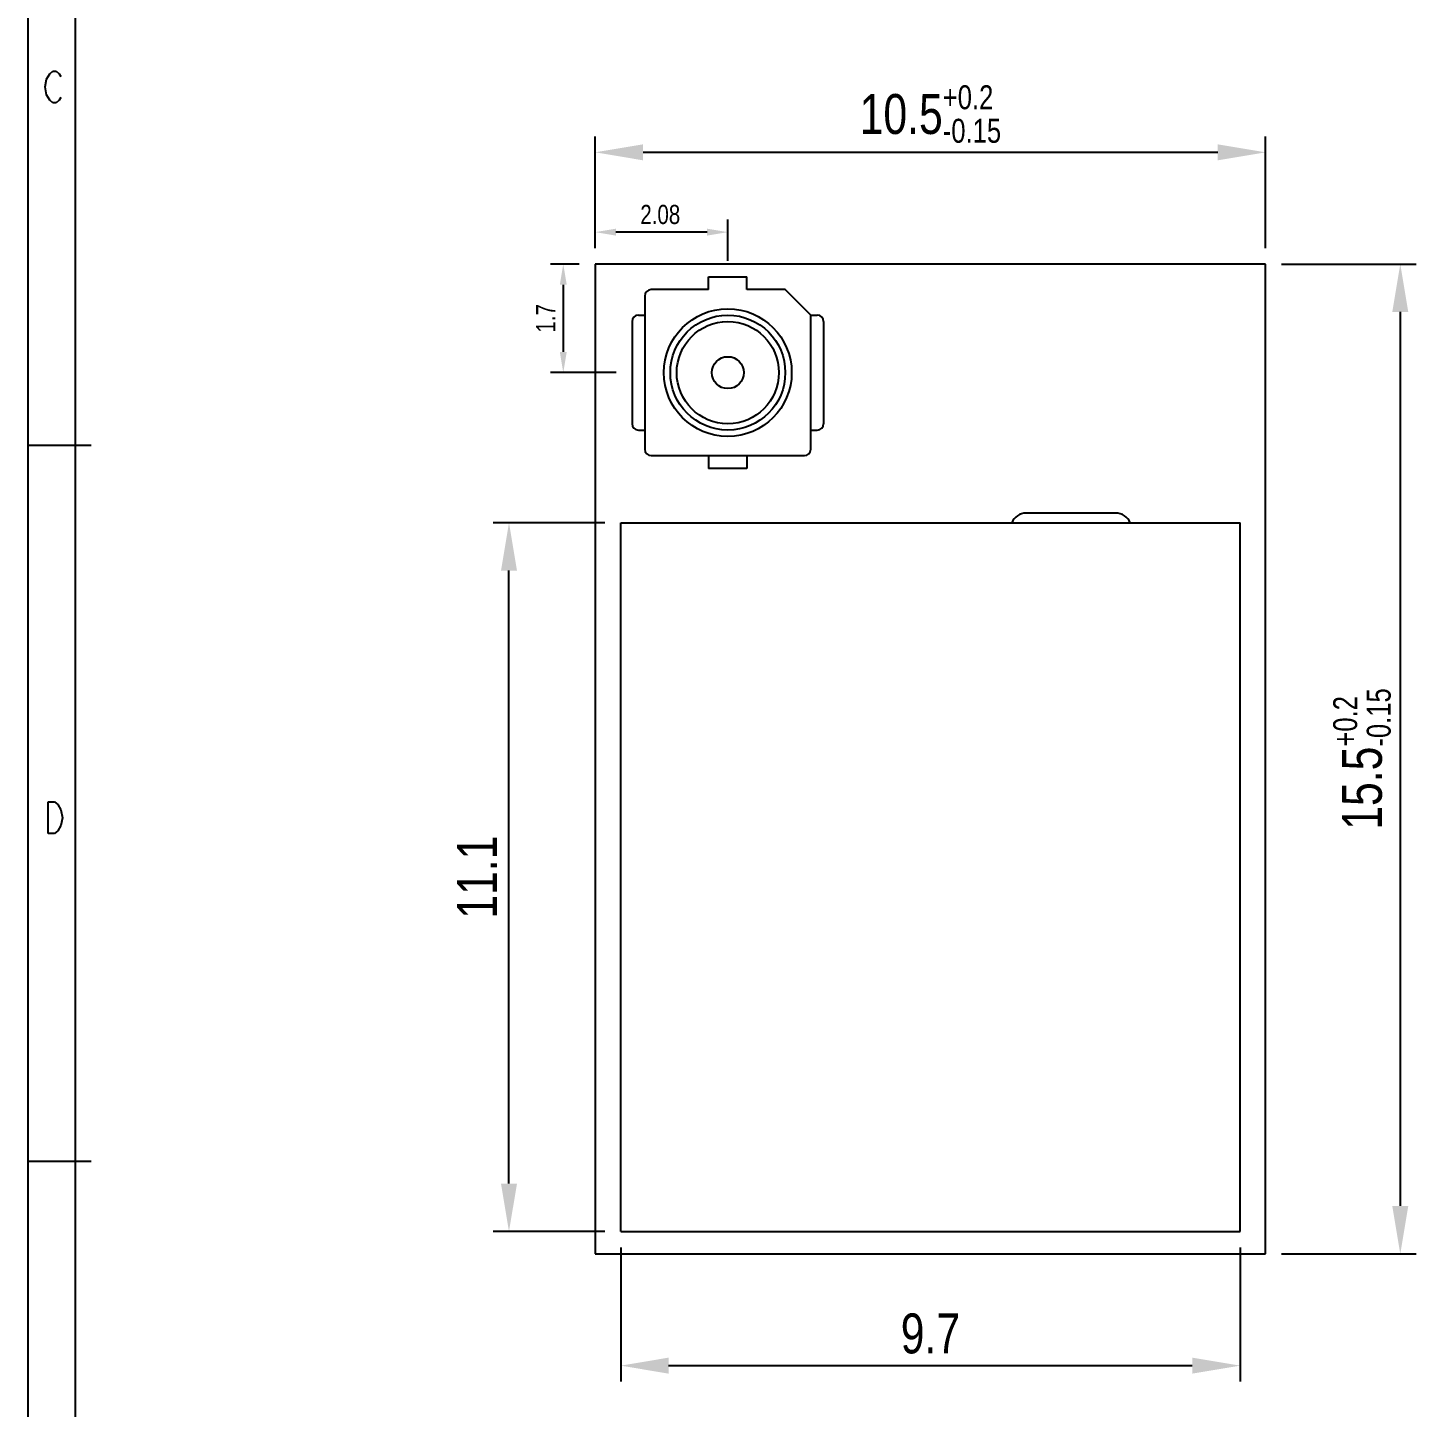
# Model space of a CAD drawing. Header units: millimetres. Extents: x 0 to 189, y 4 to 276.
# Drawn here: x 0 to 87, y 77.8 to 164.2 of the extents above; entities that cross this region are included whole.
import ezdxf

# ---------------------------------------------------------------- set-up
doc = ezdxf.new("R2010")
doc.units = ezdxf.units.MM
doc.header["$LTSCALE"] = 19.36
doc.header["$PDMODE"] = 3
doc.header["$PDSIZE"] = 8
doc.layers.get('0').update_dxf_attribs({"linetype": 'CONTINUOUS'})
doc.layers.get('Defpoints').update_dxf_attribs({"linetype": 'CONTINUOUS'})
doc.styles.get("Standard").update_dxf_attribs({"font": 'txt', "width": 0.8})
doc.dimstyles.new('DIMSTYLE_1', dxfattribs={"dimtxt": 2.5, "dimasz": 3, "dimexe": 1, "dimexo": 1, "dimgap": 0.65, "dimtad": 1, "dimlfac": 0.25, "dimdsep": 46, "dimtxsty": 'STANDARD', "dimblk": '_FILLED', "dimcen": 0.09, "dimadec": 0, "dimazin": 0, "dimtol": 1, "dimtp": 0.2, "dimtm": 0.15, "dimtfac": 0.6, "dimtofl": 0, "dimtmove": 0, "dimatfit": 3, "dimldrblk": '_FILLED', "dimfxl": 1, "dimtolj": 1, "dimarcsym": 0})
doc.dimstyles.new('DIMSTYLE_2', dxfattribs={"dimtxt": 2.5, "dimasz": 3, "dimexe": 1, "dimexo": 1, "dimgap": 0.75, "dimtad": 1, "dimlfac": 0.25, "dimdsep": 46, "dimtxsty": 'STANDARD', "dimblk": '_FILLED', "dimcen": 0.09, "dimazin": 2, "dimtp": 0.2, "dimtm": 0.15, "dimtfac": 0.6, "dimtofl": 0, "dimtmove": 0, "dimatfit": 3, "dimldrblk": '_FILLED', "dimfxl": 1, "dimtolj": 1, "dimarcsym": 0})
doc.dimstyles.new('DIMSTYLE_3', dxfattribs={"dimtxt": 1.2, "dimasz": 1.3, "dimexe": 0.8, "dimexo": 1, "dimgap": 0.5, "dimtad": 1, "dimlfac": 0.25, "dimdsep": 46, "dimtxsty": 'STANDARD', "dimblk": '_FILLED', "dimcen": 0.09, "dimazin": 2, "dimtp": 0.2, "dimtm": 0.15, "dimtfac": 0.6, "dimtofl": 0, "dimtmove": 0, "dimatfit": 3, "dimldrblk": '_FILLED', "dimfxl": 1, "dimtolj": 1, "dimarcsym": 0})

# ---------------------------------------------------------------- blocks, each defined once
blk = doc.blocks.new('_FILLED')
at = {"color": 0, "linetype": 'ByBlock'}
blk.add_solid([(0, 0), (-1, 0.167), (-1, -0.167)], dxfattribs=at)
blk = doc.blocks.new('*D2')
at = {"color": 0, "lineweight": -2}
for p, q in [((36.145, 133.169), (29.145, 133.169)), ((30.145, 91.769), (30.145, 130.169)), ((36.145, 88.769), (29.145, 88.769))]:
    blk.add_line(p, q, dxfattribs=at)
at = {"layer": 'Defpoints', "color": 0, "lineweight": -2}
for p in [(30.145, 133.169), (37.145, 133.169), (37.145, 88.769)]:
    blk.add_point(p, dxfattribs=at)
at = {"color": 0, "lineweight": -2, "xscale": 3, "yscale": 3, "zscale": 3}
for p, rotation in [((30.145, 133.169), 90), ((30.145, 88.769), 270)]:
    blk.add_blockref('_FILLED', p, dxfattribs=dict(at, rotation=rotation))
at = {"color": 0, "lineweight": -2, "insert": (28.145, 110.969), "char_height": 2.5, "attachment_point": 5, "rotation": 90}
blk.add_mtext('\\A1;11.1', dxfattribs=at)
blk = doc.blocks.new('*D3')
at = {"color": 0, "lineweight": -2}
for p, q in [((37.145, 87.769), (37.145, 79.369)), ((75.945, 87.769), (75.945, 79.369)), ((40.145, 80.369), (72.945, 80.369))]:
    blk.add_line(p, q, dxfattribs=at)
at = {"layer": 'Defpoints', "color": 0, "lineweight": -2}
for p in [(37.145, 88.769), (75.945, 88.769), (75.945, 80.369)]:
    blk.add_point(p, dxfattribs=at)
at = {"color": 0, "lineweight": -2, "xscale": 3, "yscale": 3, "zscale": 3, "rotation": 180}
blk.add_blockref('_FILLED', (37.145, 80.369), dxfattribs=at)
at = {"color": 0, "lineweight": -2, "xscale": 3, "yscale": 3, "zscale": 3}
blk.add_blockref('_FILLED', (75.945, 80.369), dxfattribs=at)
at = {"color": 0, "lineweight": -2, "insert": (56.545, 82.369), "char_height": 2.5, "attachment_point": 5}
blk.add_mtext('\\A1;9.7', dxfattribs=at)
blk = doc.blocks.new('*D4')
at = {"color": 0, "lineweight": -2}
for p, q in [((35.545, 150.369), (35.545, 157.369)), ((77.545, 150.369), (77.545, 157.369)), ((38.545, 156.369), (74.545, 156.369))]:
    blk.add_line(p, q, dxfattribs=at)
at = {"layer": 'Defpoints', "color": 0, "lineweight": -2}
for p in [(77.545, 156.369), (35.545, 149.369), (77.545, 149.369)]:
    blk.add_point(p, dxfattribs=at)
at = {"color": 0, "lineweight": -2, "xscale": 3, "yscale": 3, "zscale": 3, "rotation": 180}
blk.add_blockref('_FILLED', (35.545, 156.369), dxfattribs=at)
at = {"color": 0, "lineweight": -2, "xscale": 3, "yscale": 3, "zscale": 3}
blk.add_blockref('_FILLED', (77.545, 156.369), dxfattribs=at)
at = {"color": 0, "lineweight": -2, "insert": (56.545, 158.769), "char_height": 2.5, "attachment_point": 5}
blk.add_mtext('\\A1;10.5{\\H0.6x;\\S+0.2^ -0.15;}', dxfattribs=at)
blk = doc.blocks.new('*D5')
at = {"color": 0, "lineweight": -2}
for p, q in [((78.545, 149.369), (86.978, 149.369)), ((85.978, 146.369), (85.978, 90.369)), ((78.545, 87.369), (86.978, 87.369))]:
    blk.add_line(p, q, dxfattribs=at)
at = {"layer": 'Defpoints', "color": 0, "lineweight": -2}
for p in [(77.545, 149.369), (77.545, 87.369), (85.978, 87.369)]:
    blk.add_point(p, dxfattribs=at)
at = {"color": 0, "lineweight": -2, "xscale": 3, "yscale": 3, "zscale": 3}
for p, rotation in [((85.978, 149.369), 90), ((85.978, 87.369), 270)]:
    blk.add_blockref('_FILLED', p, dxfattribs=dict(at, rotation=rotation))
at = {"color": 0, "lineweight": -2, "insert": (83.578, 118.369), "char_height": 2.5, "attachment_point": 5, "rotation": 90}
blk.add_mtext('\\A1;15.5{\\H0.6x;\\S+0.2^ -0.15;}', dxfattribs=at)
blk = doc.blocks.new('*D9')
at = {"color": 0, "lineweight": -2}
for p, q in [((35.545, 150.369), (35.545, 152.169)), ((42.553, 151.369), (36.845, 151.369)), ((43.853, 149.569), (43.853, 152.169))]:
    blk.add_line(p, q, dxfattribs=at)
at = {"layer": 'Defpoints', "color": 0, "lineweight": -2}
for p in [(35.545, 151.369), (35.545, 149.369), (43.853, 148.569)]:
    blk.add_point(p, dxfattribs=at)
at = {"color": 0, "lineweight": -2, "xscale": 1.3, "yscale": 1.3, "zscale": 1.3, "rotation": 180}
blk.add_blockref('_FILLED', (35.545, 151.369), dxfattribs=at)
at = {"color": 0, "lineweight": -2, "xscale": 1.3, "yscale": 1.3, "zscale": 1.3}
blk.add_blockref('_FILLED', (43.853, 151.369), dxfattribs=at)
at = {"color": 0, "lineweight": -2, "insert": (39.622, 152.469), "char_height": 1.2, "attachment_point": 5}
blk.add_mtext('\\A1;2.08', dxfattribs=at)
blk = doc.blocks.new('*D10')
at = {"color": 0, "lineweight": -2}
for p, q in [((34.545, 149.369), (32.745, 149.369)), ((33.545, 148.069), (33.545, 143.869)), ((36.853, 142.569), (32.745, 142.569))]:
    blk.add_line(p, q, dxfattribs=at)
at = {"layer": 'Defpoints', "color": 0, "lineweight": -2}
for p in [(35.545, 149.369), (33.545, 142.569), (37.853, 142.569)]:
    blk.add_point(p, dxfattribs=at)
at = {"color": 0, "lineweight": -2, "xscale": 1.3, "yscale": 1.3, "zscale": 1.3}
for p, rotation in [((33.545, 149.369), 90), ((33.545, 142.569), 270)]:
    blk.add_blockref('_FILLED', p, dxfattribs=dict(at, rotation=rotation))
at = {"color": 0, "lineweight": -2, "insert": (32.445, 145.969), "char_height": 1.2, "attachment_point": 5, "rotation": 90}
blk.add_mtext('\\A1;1.7', dxfattribs=at)

msp = doc.modelspace()

# ---------------------------------------------------------------- linework, layer by layer
at = {"color": 0, "lineweight": -2}
for p, q in [((0, 275.551), (0, 3.653)), ((2.977, 272.574), (2.977, 37.144)), ((1.082, 160.463), (1.181, 160.957)), ((1.181, 160.957), (1.378, 161.287)), ((1.378, 161.287), (1.576, 161.452)), ((1.576, 161.452), (1.774, 161.452)), ((1.774, 161.452), (1.971, 161.287)), ((1.971, 161.287), (2.07, 161.122)), ((1.181, 159.969), (1.082, 160.463)), ((1.378, 159.639), (1.181, 159.969)), ((1.576, 159.474), (1.378, 159.639)), ((1.774, 159.474), (1.576, 159.474)), ((1.971, 159.639), (1.774, 159.474)), ((2.07, 159.804), (1.971, 159.639)), ((35.545, 149.369), (35.545, 87.369)), ((77.545, 149.369), (35.545, 149.369)), ((77.545, 87.369), (77.545, 149.369)), ((42.653, 147.769), (42.653, 148.569)), ((42.653, 148.569), (45.053, 148.569)), ((45.053, 147.769), (45.053, 148.569)), ((38.653, 147.369), (38.653, 137.769)), ((42.653, 147.769), (39.053, 147.769)), ((47.453, 147.769), (45.053, 147.769)), ((49.053, 146.169), (47.453, 147.769)), ((38.253, 146.169), (38.653, 146.169)), ((49.053, 137.769), (49.053, 146.169)), ((49.053, 146.169), (49.453, 146.169)), ((37.853, 145.769), (37.853, 139.369)), ((49.853, 145.769), (49.853, 139.369)), ((38.253, 138.969), (38.653, 138.969)), ((49.053, 138.969), (49.453, 138.969)), ((3.977, 138.012), (0, 138.012)), ((39.053, 137.369), (48.653, 137.369)), ((42.653, 137.369), (42.653, 136.569)), ((45.053, 136.569), (42.653, 136.569)), ((45.053, 137.369), (45.053, 136.569)), ((37.145, 133.169), (75.945, 133.169)), ((37.145, 88.769), (37.145, 133.169)), ((68.145, 133.769), (62.545, 133.769)), ((75.945, 88.769), (75.945, 133.169)), ((1.279, 113.699), (1.279, 115.676)), ((1.279, 115.676), (1.675, 115.676)), ((1.675, 115.676), (1.873, 115.511)), ((1.873, 115.511), (2.07, 115.182)), ((2.07, 115.182), (2.169, 114.688)), ((2.07, 114.193), (1.873, 113.864)), ((2.169, 114.688), (2.07, 114.193)), ((1.675, 113.699), (1.279, 113.699)), ((1.873, 113.864), (1.675, 113.699)), ((3.977, 93.158), (0, 93.158)), ((37.145, 88.769), (75.945, 88.769)), ((35.545, 87.369), (77.545, 87.369))]:
    msp.add_line(p, q, dxfattribs=at)
for radius in [4, 3.6, 3.2, 1]:
    msp.add_circle((43.853, 142.569), radius, dxfattribs=at)
for centre, radius, start, end in [((39.053, 147.369), 0.4, 90, 180), ((38.253, 145.769), 0.4, 90, 180), ((49.453, 145.769), 0.4, 0, 90), ((38.253, 139.369), 0.4, 180, 270), ((49.453, 139.369), 0.4, 270, 360), ((39.053, 137.769), 0.4, 180, 270), ((48.653, 137.769), 0.4, 270, 360), ((62.54, 132.788), 0.981, 89.68247, 157.12806), ((68.145, 132.769), 1, 23.57818, 90)]:
    msp.add_arc(centre, radius, start, end, dxfattribs=at)

# ---------------------------------------------------------------- dimensions: what is measured, and where the dimension line sits
for base, p1, p2, dimstyle, picture, middle in [((77.545, 156.369), (35.545, 149.369), (77.545, 149.369), 'DIMSTYLE_1', '*D4', (56.545, 158.769)), ((75.945, 80.369), (37.145, 88.769), (75.945, 88.769), 'DIMSTYLE_2', '*D3', (56.545, 82.369))]:
    dim = msp.add_linear_dim(base=base, p1=p1, p2=p2, dimstyle=dimstyle, dxfattribs=at)
    dim.commit()
    dim.dimension.update_dxf_attribs({"geometry": picture, "text_midpoint": middle})
dim = msp.add_linear_dim(base=(35.545, 151.369), p1=(43.853, 148.569), p2=(35.545, 149.369), dimstyle='DIMSTYLE_3', dxfattribs=at)
dim.commit()
dim.dimension.update_dxf_attribs({"geometry": '*D9', "text_midpoint": (39.622, 151.369), "dimtype": 160})
dim = msp.add_linear_dim(base=(33.545, 142.569), p1=(35.545, 149.369), p2=(37.853, 142.569), angle=90, dimstyle='DIMSTYLE_3', dxfattribs=at)
dim.commit()
dim.dimension.update_dxf_attribs({"geometry": '*D10', "text_midpoint": (33.545, 145.969), "dimtype": 160})
for base, p1, p2, dimstyle, picture, middle in [((85.978, 87.369), (77.545, 149.369), (77.545, 87.369), 'DIMSTYLE_1', '*D5', (83.578, 118.369)), ((30.145, 133.169), (37.145, 88.769), (37.145, 133.169), 'DIMSTYLE_2', '*D2', (28.145, 110.969))]:
    dim = msp.add_linear_dim(base=base, p1=p1, p2=p2, angle=90, dimstyle=dimstyle, dxfattribs=at)
    dim.commit()
    dim.dimension.update_dxf_attribs({"geometry": picture, "text_midpoint": middle})

doc.saveas('drawing.dxf')
